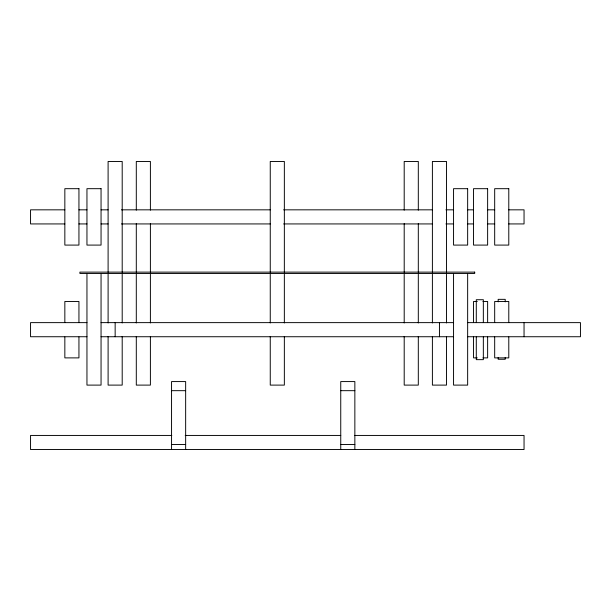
<?xml version="1.0" encoding="UTF-8"?>
<svg xmlns="http://www.w3.org/2000/svg" width="611" height="611" viewBox="0 0 611 611"><rect width="100%" height="100%" fill="white"/><g stroke="black" fill="none" stroke-linecap="round" stroke-linejoin="round"><path stroke-width="0.92" d="M64.842 209.833L30.55 209.833L30.55 223.931L64.842 223.931M78.941 209.833L86.953 209.833M101.052 209.833L108.101 209.833M121.452 209.833L270.253 209.833M283.619 209.833L432.55 209.833M445.915 209.833L453.553 209.833M467.652 209.833L473.533 209.833M487.631 209.833L494.681 209.833M508.787 209.833L524.047 209.833L524.047 223.931L508.787 223.931M78.941 223.931L86.953 223.931M101.052 223.931L108.101 223.931M121.452 223.931L270.253 223.931M283.619 223.931L432.55 223.931M445.915 223.931L453.553 223.931M467.652 223.931L473.533 223.931M487.631 223.931L494.681 223.931M477.298 301.483L473.533 301.483L473.533 322.387M482.934 301.483L487.631 301.483L487.631 322.387M86.953 322.631L30.55 322.631L30.55 336.737L86.953 336.737M101.052 322.631L453.553 322.631M467.652 322.631L580.45 322.631L580.45 336.737L467.652 336.737M101.052 336.737L453.553 336.737M477.298 357.886L473.533 357.886L473.533 336.982M482.934 357.886L487.631 357.886L487.631 336.982M171.554 390.673L185.652 390.673M340.747 390.673L354.854 390.673M171.821 435.437L30.55 435.437L30.55 449.536L524.047 449.536L524.047 435.437L354.854 435.437M185.186 435.437L340.778 435.437M171.554 444.533L185.652 444.533M340.747 444.533L354.854 444.533M524.047 322.631L524.047 336.737M508.787 322.387L508.787 301.483L494.681 301.483L494.681 322.387M508.787 336.982L508.787 357.886L494.681 357.886L494.681 336.982M505.213 301.865L505.213 299.344L498.164 299.344L498.164 301.865M505.213 357.511L505.213 359.276L498.164 359.276L498.164 357.511M483.339 322.387L483.339 299.718L476.29 299.718L476.29 322.387M483.339 336.982L483.339 359.65L476.29 359.65L476.29 336.982M467.652 274.263L467.652 385.106L453.553 385.106L453.553 274.263M446.504 272.3L446.504 161.464L432.397 161.464L432.397 272.3M446.504 274.263L446.504 322.952M446.504 336.417L446.504 385.106L432.397 385.106L432.397 336.417M439.446 322.631L439.446 336.737M432.397 274.263L432.397 322.952M418.306 210.153L418.306 161.464L404.199 161.464L404.199 210.153M418.306 223.618L418.306 272.3M418.306 274.263L418.306 322.952M418.306 336.417L418.306 385.106L404.199 385.106L404.199 336.417M404.199 223.618L404.199 272.3M404.199 274.263L404.199 322.952M354.854 449.536L354.854 381.577L340.747 381.577L340.747 449.536M284.352 272.3L284.352 161.464L270.253 161.464L270.253 272.3M284.352 274.263L284.352 322.952M284.352 336.417L284.352 385.106L270.253 385.106L270.253 336.417M270.253 274.263L270.253 322.952M185.652 449.536L185.652 381.577L171.554 381.577L171.554 449.536M150.398 210.153L150.398 161.464L136.299 161.464L136.299 210.153M150.398 223.618L150.398 272.3M150.398 274.263L150.398 322.952M150.398 336.417L150.398 385.106L136.299 385.106L136.299 336.417M136.299 223.618L136.299 272.3M136.299 274.263L136.299 322.952M122.2 272.3L122.2 161.464L108.101 161.464L108.101 272.3M122.2 274.263L122.2 322.952M122.2 336.417L122.2 385.106L108.101 385.106L108.101 336.417M115.151 322.631L115.151 336.737M108.101 274.263L108.101 322.952M101.052 274.263L101.052 385.106L86.953 385.106L86.953 274.263M78.941 322.387L78.941 301.483L64.842 301.483L64.842 322.387M78.941 336.982L78.941 357.886L64.842 357.886L64.842 336.982M78.941 188.684L64.842 188.684L64.842 245.087L78.941 245.087L78.941 188.684M101.052 188.684L86.953 188.684L86.953 245.087L101.052 245.087L101.052 188.684M467.652 188.684L453.553 188.684L453.553 245.087L467.652 245.087L467.652 188.684M487.631 188.684L473.533 188.684L473.533 245.087L487.631 245.087L487.631 188.684M508.787 188.684L494.681 188.684L494.681 245.087L508.787 245.087L508.787 188.684M474.701 272.124L79.904 272.124L79.904 273.453L474.701 273.453L474.701 272.124"/></g></svg>
